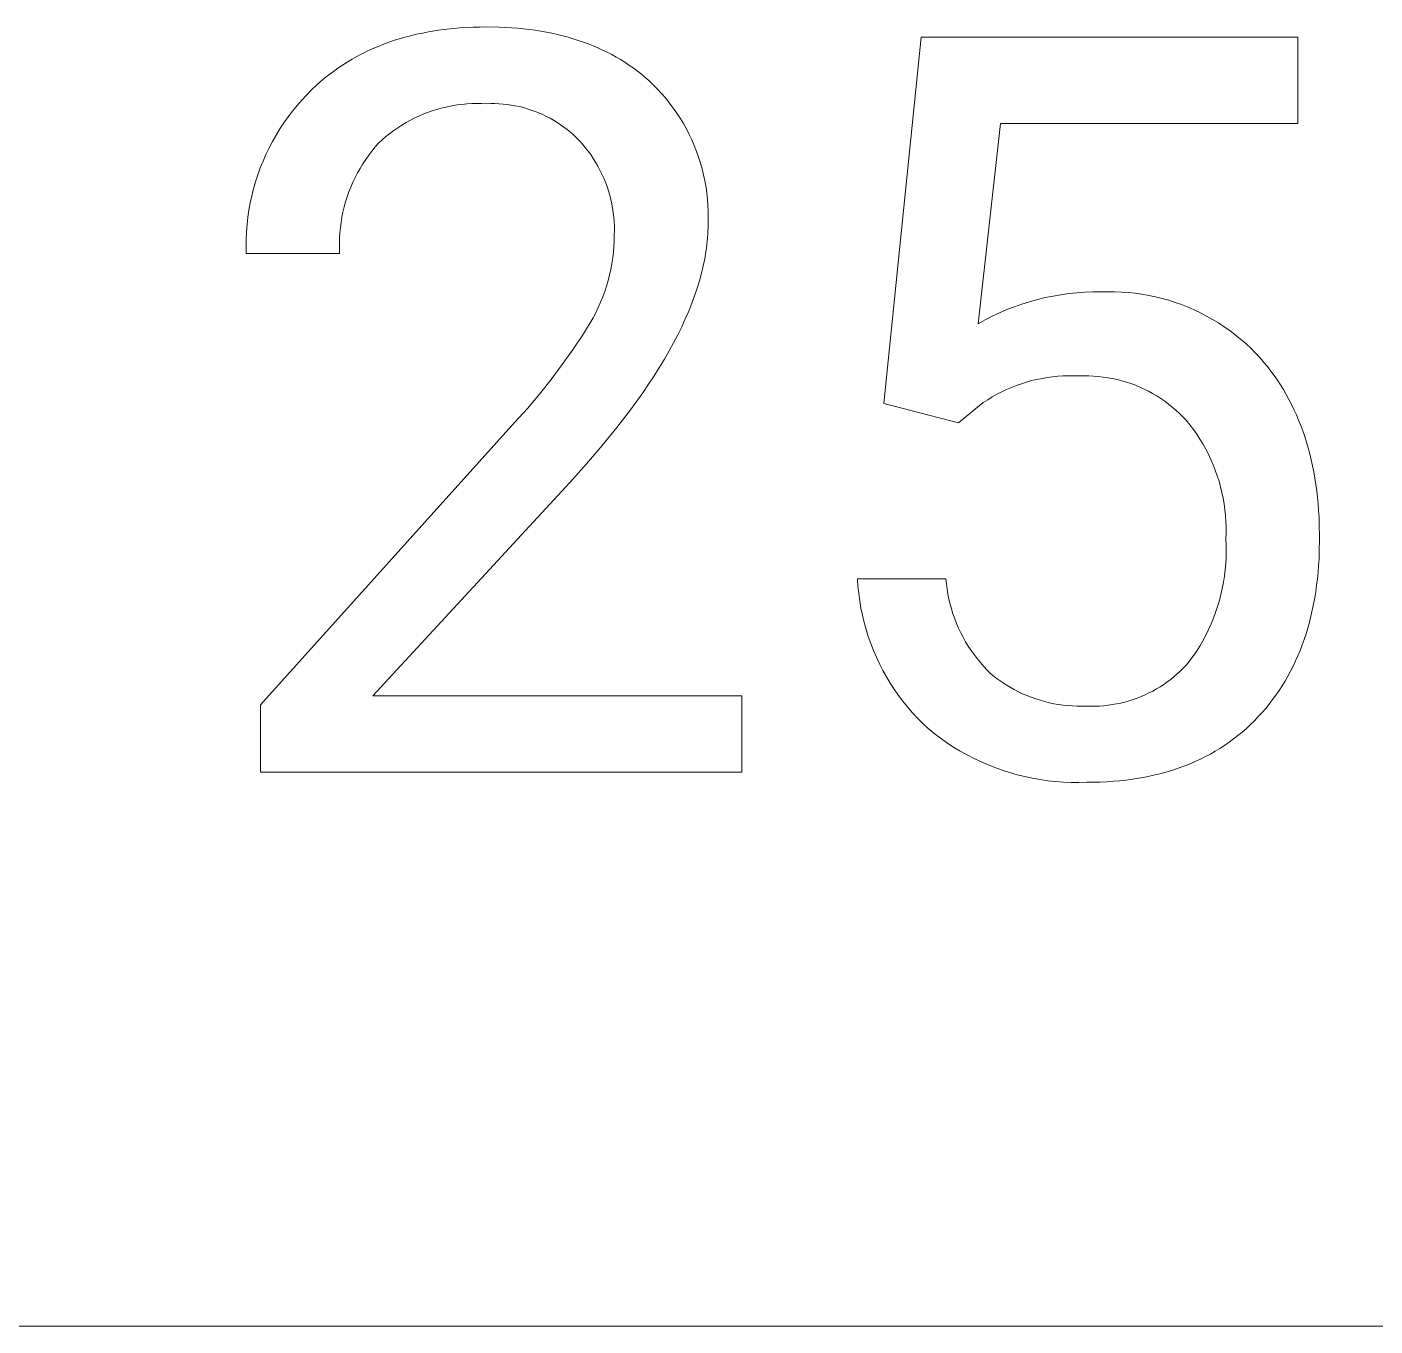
# Model space of a CAD drawing. Header units: millimetres. Extents: x 1422 to 6060, y -58 to 3182.
# Drawn here: x 5368.4 to 5449, y 201.3 to 278.9 of the extents above; entities that cross this region are included whole.
import ezdxf

# ---------------------------------------------------------------- set-up
doc = ezdxf.new("R2010")
doc.units = ezdxf.units.MM
doc.header["$MEASUREMENT"] = 0
doc.layers.add('Domyślny', color=7, linetype='Continuous', true_color=0x000000)

msp = doc.modelspace()

# ---------------------------------------------------------------- linework, layer by layer
at = {"layer": 'Domyślny', "color": 18, "lineweight": 15, "true_color": 0x000000}
for p, q in [((5392.794, 278.693), (5393.165, 278.748)), ((5393.165, 278.748), (5393.54, 278.795)), ((5393.54, 278.795), (5393.921, 278.835)), ((5393.921, 278.835), (5394.307, 278.867)), ((5394.307, 278.867), (5394.699, 278.893)), ((5394.699, 278.893), (5395.095, 278.911)), ((5395.095, 278.911), (5395.497, 278.922)), ((5395.497, 278.922), (5395.904, 278.925)), ((5395.904, 278.925), (5396.659, 278.913)), ((5396.659, 278.913), (5397.028, 278.897)), ((5397.028, 278.897), (5397.393, 278.875)), ((5397.393, 278.875), (5397.753, 278.847)), ((5397.753, 278.847), (5398.108, 278.813)), ((5398.108, 278.813), (5398.458, 278.772)), ((5398.458, 278.772), (5398.803, 278.725)), ((5398.803, 278.725), (5399.143, 278.672)), ((5389.695, 277.875), (5390.019, 277.995)), ((5390.019, 277.995), (5390.347, 278.108)), ((5390.347, 278.108), (5390.681, 278.213)), ((5390.681, 278.213), (5391.02, 278.312)), ((5391.02, 278.312), (5391.365, 278.402)), ((5391.365, 278.402), (5391.714, 278.486)), ((5391.714, 278.486), (5392.069, 278.562)), ((5392.069, 278.562), (5392.429, 278.631)), ((5392.429, 278.631), (5392.794, 278.693)), ((5399.143, 278.672), (5399.477, 278.613)), ((5399.477, 278.613), (5399.807, 278.548)), ((5399.807, 278.548), (5400.132, 278.476)), ((5400.132, 278.476), (5400.452, 278.398)), ((5400.452, 278.398), (5400.767, 278.313)), ((5400.767, 278.313), (5401.077, 278.223)), ((5401.077, 278.223), (5401.383, 278.126)), ((5401.383, 278.126), (5401.683, 278.023)), ((5401.683, 278.023), (5401.978, 277.914)), ((5419.638, 256.422), (5421.878, 278.32)), ((5421.878, 278.32), (5444.378, 278.32)), ((5444.378, 278.32), (5444.378, 273.162)), ((5387.863, 276.999), (5388.155, 277.163)), ((5388.155, 277.163), (5388.453, 277.32)), ((5388.453, 277.32), (5388.756, 277.47)), ((5388.756, 277.47), (5389.064, 277.612)), ((5389.064, 277.612), (5389.377, 277.747)), ((5389.377, 277.747), (5389.695, 277.875)), ((5401.978, 277.914), (5402.268, 277.798)), ((5402.268, 277.798), (5402.553, 277.677)), ((5402.553, 277.677), (5402.833, 277.549)), ((5402.833, 277.549), (5403.108, 277.414)), ((5403.108, 277.414), (5403.379, 277.274)), ((5403.379, 277.274), (5403.644, 277.127)), ((5403.644, 277.127), (5403.904, 276.974)), ((5386.745, 276.268), (5387.017, 276.462)), ((5387.017, 276.462), (5387.294, 276.648)), ((5387.294, 276.648), (5387.576, 276.827)), ((5387.576, 276.827), (5387.863, 276.999)), ((5403.904, 276.974), (5404.16, 276.815)), ((5404.16, 276.815), (5404.41, 276.65)), ((5404.41, 276.65), (5404.655, 276.478)), ((5404.655, 276.478), (5404.896, 276.3)), ((5385.711, 275.419), (5385.962, 275.642)), ((5385.962, 275.642), (5386.218, 275.858)), ((5386.218, 275.858), (5386.479, 276.067)), ((5386.479, 276.067), (5386.745, 276.268)), ((5404.896, 276.3), (5405.131, 276.116)), ((5405.131, 276.116), (5405.361, 275.925)), ((5405.361, 275.925), (5405.587, 275.729)), ((5405.587, 275.729), (5405.854, 275.475)), ((5384.861, 274.561), (5385.158, 274.88)), ((5385.158, 274.88), (5385.465, 275.188)), ((5385.465, 275.188), (5385.711, 275.419)), ((5405.854, 275.475), (5406.113, 275.213)), ((5406.113, 275.213), (5406.363, 274.942)), ((5406.363, 274.942), (5406.604, 274.663)), ((5384.038, 273.549), (5384.301, 273.896)), ((5384.301, 273.896), (5384.575, 274.233)), ((5384.575, 274.233), (5384.861, 274.561)), ((5392.711, 273.931), (5392.433, 273.835)), ((5392.993, 274.018), (5392.711, 273.931)), ((5393.277, 274.094), (5392.993, 274.018)), ((5393.563, 274.161), (5393.277, 274.094)), ((5393.852, 274.218), (5393.563, 274.161)), ((5394.143, 274.265), (5393.852, 274.218)), ((5394.435, 274.303), (5394.143, 274.265)), ((5394.728, 274.33), (5394.435, 274.303)), ((5395.022, 274.347), (5394.728, 274.33)), ((5395.316, 274.354), (5395.022, 274.347)), ((5395.61, 274.352), (5395.316, 274.354)), ((5395.904, 274.339), (5395.61, 274.352)), ((5396.15, 274.346), (5395.904, 274.339)), ((5396.396, 274.345), (5396.15, 274.346)), ((5396.642, 274.336), (5396.396, 274.345)), ((5396.888, 274.318), (5396.642, 274.336)), ((5397.132, 274.292), (5396.888, 274.318)), ((5397.376, 274.258), (5397.132, 274.292)), ((5397.618, 274.215), (5397.376, 274.258)), ((5397.859, 274.164), (5397.618, 274.215)), ((5398.098, 274.105), (5397.859, 274.164)), ((5398.335, 274.038), (5398.098, 274.105)), ((5398.569, 273.962), (5398.335, 274.038)), ((5398.801, 273.879), (5398.569, 273.962)), ((5406.604, 274.663), (5406.835, 274.377)), ((5406.835, 274.377), (5407.056, 274.082)), ((5407.056, 274.082), (5407.268, 273.78)), ((5383.547, 272.83), (5383.787, 273.194)), ((5383.787, 273.194), (5384.038, 273.549)), ((5391.099, 273.217), (5390.846, 273.067)), ((5391.357, 273.359), (5391.099, 273.217)), ((5391.62, 273.492), (5391.357, 273.359)), ((5391.887, 273.616), (5391.62, 273.492)), ((5392.158, 273.73), (5391.887, 273.616)), ((5392.433, 273.835), (5392.158, 273.73)), ((5399.029, 273.788), (5398.801, 273.879)), ((5399.255, 273.689), (5399.029, 273.788)), ((5399.476, 273.583), (5399.255, 273.689)), ((5399.695, 273.469), (5399.476, 273.583)), ((5399.909, 273.348), (5399.695, 273.469)), ((5400.118, 273.219), (5399.909, 273.348)), ((5400.324, 273.084), (5400.118, 273.219)), ((5400.524, 272.941), (5400.324, 273.084)), ((5407.268, 273.78), (5407.469, 273.472)), ((5407.469, 273.472), (5407.66, 273.157)), ((5407.66, 273.157), (5407.84, 272.835)), ((5426.603, 273.162), (5425.275, 261.194)), ((5444.378, 273.162), (5426.603, 273.162)), ((5383.106, 272.08), (5383.321, 272.459)), ((5383.321, 272.459), (5383.547, 272.83)), ((5389.89, 272.381), (5389.666, 272.19)), ((5390.12, 272.565), (5389.89, 272.381)), ((5390.356, 272.74), (5390.12, 272.565)), ((5390.598, 272.908), (5390.356, 272.74)), ((5390.846, 273.067), (5390.598, 272.908)), ((5400.72, 272.792), (5400.524, 272.941)), ((5400.91, 272.636), (5400.72, 272.792)), ((5401.095, 272.473), (5400.91, 272.636)), ((5401.275, 272.305), (5401.095, 272.473)), ((5401.448, 272.13), (5401.275, 272.305)), ((5407.84, 272.835), (5408.009, 272.508)), ((5408.009, 272.508), (5408.167, 272.175)), ((5382.717, 271.302), (5382.905, 271.695)), ((5382.905, 271.695), (5383.106, 272.08)), ((5389.046, 271.513), (5388.857, 271.264)), ((5389.243, 271.756), (5389.046, 271.513)), ((5389.449, 271.991), (5389.243, 271.756)), ((5389.666, 272.19), (5389.449, 271.991)), ((5401.627, 271.931), (5401.448, 272.13)), ((5401.8, 271.725), (5401.627, 271.931)), ((5401.965, 271.514), (5401.8, 271.725)), ((5402.122, 271.297), (5401.965, 271.514)), ((5408.167, 272.175), (5408.313, 271.837)), ((5408.313, 271.837), (5408.449, 271.494)), ((5408.449, 271.494), (5408.572, 271.147)), ((5382.38, 270.5), (5382.542, 270.904)), ((5382.542, 270.904), (5382.717, 271.302)), ((5388.506, 270.746), (5388.343, 270.479)), ((5388.677, 271.008), (5388.506, 270.746)), ((5388.857, 271.264), (5388.677, 271.008)), ((5402.272, 271.075), (5402.122, 271.297)), ((5402.415, 270.847), (5402.272, 271.075)), ((5402.549, 270.615), (5402.415, 270.847)), ((5408.572, 271.147), (5408.684, 270.796)), ((5408.684, 270.796), (5408.785, 270.442)), ((5382.098, 269.677), (5382.232, 270.091)), ((5382.232, 270.091), (5382.38, 270.5)), ((5388.047, 269.928), (5387.913, 269.645)), ((5388.19, 270.206), (5388.047, 269.928)), ((5388.343, 270.479), (5388.19, 270.206)), ((5402.676, 270.379), (5402.549, 270.615)), ((5402.794, 270.138), (5402.676, 270.379)), ((5402.904, 269.894), (5402.794, 270.138)), ((5403.006, 269.646), (5402.904, 269.894)), ((5408.785, 270.442), (5408.873, 270.084)), ((5408.873, 270.084), (5408.949, 269.724)), ((5381.872, 268.837), (5381.978, 269.259)), ((5381.978, 269.259), (5382.098, 269.677)), ((5387.675, 269.067), (5387.571, 268.772)), ((5387.789, 269.358), (5387.675, 269.067)), ((5387.913, 269.645), (5387.789, 269.358)), ((5403.099, 269.394), (5403.006, 269.646)), ((5403.183, 269.14), (5403.099, 269.394)), ((5403.259, 268.882), (5403.183, 269.14)), ((5408.949, 269.724), (5409.013, 269.361)), ((5409.013, 269.361), (5409.065, 268.996)), ((5381.702, 267.983), (5381.78, 268.411)), ((5381.78, 268.411), (5381.872, 268.837)), ((5387.477, 268.474), (5387.393, 268.172)), ((5387.571, 268.772), (5387.477, 268.474)), ((5403.326, 268.622), (5403.259, 268.882)), ((5403.383, 268.361), (5403.326, 268.622)), ((5403.432, 268.097), (5403.383, 268.361)), ((5409.065, 268.996), (5409.104, 268.63)), ((5409.104, 268.63), (5409.131, 268.263)), ((5409.131, 268.263), (5409.146, 267.894)), ((5381.591, 267.12), (5381.639, 267.553)), ((5381.639, 267.553), (5381.702, 267.983)), ((5387.258, 267.562), (5387.205, 267.253)), ((5387.32, 267.868), (5387.258, 267.562)), ((5387.393, 268.172), (5387.32, 267.868)), ((5403.472, 267.832), (5403.432, 268.097)), ((5403.502, 267.565), (5403.472, 267.832)), ((5403.524, 267.298), (5403.502, 267.565)), ((5409.149, 267.526), (5409.139, 267.158)), ((5409.146, 267.894), (5409.149, 267.526)), ((5381.537, 266.252), (5381.557, 266.687)), ((5381.557, 266.687), (5381.591, 267.12)), ((5387.164, 266.943), (5387.133, 266.632)), ((5387.205, 267.253), (5387.164, 266.943)), ((5403.536, 267.03), (5403.524, 267.298)), ((5403.533, 266.494), (5403.539, 266.762)), ((5403.539, 266.762), (5403.536, 267.03)), ((5409.131, 266.751), (5409.121, 266.546)), ((5409.137, 266.955), (5409.131, 266.751)), ((5409.139, 267.158), (5409.137, 266.955)), ((5381.533, 265.817), (5381.537, 266.252)), ((5387.113, 266.32), (5387.104, 266.007)), ((5387.104, 266.007), (5387.105, 265.694)), ((5387.133, 266.632), (5387.113, 266.32)), ((5403.509, 265.807), (5403.527, 266.15)), ((5403.527, 266.15), (5403.533, 266.494)), ((5409.066, 265.924), (5409.04, 265.714)), ((5409.088, 266.132), (5409.066, 265.924)), ((5409.107, 266.34), (5409.088, 266.132)), ((5409.121, 266.546), (5409.107, 266.34)), ((5381.542, 265.382), (5381.533, 265.817)), ((5387.117, 265.382), (5381.542, 265.382)), ((5387.105, 265.694), (5387.117, 265.382)), ((5403.387, 264.784), (5403.439, 265.123)), ((5403.439, 265.123), (5403.479, 265.465)), ((5403.479, 265.465), (5403.509, 265.807)), ((5408.937, 265.076), (5408.849, 264.645)), ((5409.01, 265.502), (5408.937, 265.076)), ((5409.04, 265.714), (5409.01, 265.502)), ((5403.25, 264.111), (5403.324, 264.446)), ((5403.324, 264.446), (5403.387, 264.784)), ((5408.849, 264.645), (5408.744, 264.209)), ((5402.961, 263.121), (5403.068, 263.448)), ((5403.068, 263.448), (5403.165, 263.778)), ((5403.165, 263.778), (5403.25, 264.111)), ((5408.623, 263.768), (5408.486, 263.322)), ((5408.744, 264.209), (5408.623, 263.768)), ((5402.715, 262.48), (5402.843, 262.799)), ((5402.843, 262.799), (5402.961, 263.121)), ((5408.333, 262.871), (5408.164, 262.415)), ((5408.486, 263.322), (5408.333, 262.871)), ((5428.352, 262.513), (5428.814, 262.641)), ((5428.814, 262.641), (5429.28, 262.753)), ((5429.28, 262.753), (5429.75, 262.85)), ((5429.75, 262.85), (5430.222, 262.93)), ((5430.222, 262.93), (5430.697, 262.995)), ((5430.697, 262.995), (5431.174, 263.044)), ((5431.174, 263.044), (5431.652, 263.076)), ((5431.652, 263.076), (5432.131, 263.093)), ((5432.131, 263.093), (5432.61, 263.093)), ((5432.61, 263.093), (5433.02, 263.106)), ((5433.02, 263.106), (5433.43, 263.104)), ((5433.43, 263.104), (5433.84, 263.089)), ((5433.84, 263.089), (5434.249, 263.06)), ((5434.249, 263.06), (5434.656, 263.017)), ((5434.656, 263.017), (5435.062, 262.96)), ((5435.062, 262.96), (5435.466, 262.89)), ((5435.466, 262.89), (5435.867, 262.806)), ((5435.867, 262.806), (5436.265, 262.708)), ((5436.265, 262.708), (5436.66, 262.597)), ((5402.267, 261.552), (5402.426, 261.856)), ((5402.426, 261.856), (5402.576, 262.166)), ((5402.576, 262.166), (5402.715, 262.48)), ((5407.978, 261.954), (5407.777, 261.488)), ((5408.164, 262.415), (5407.978, 261.954)), ((5426.121, 261.644), (5426.555, 261.848)), ((5426.555, 261.848), (5426.996, 262.037)), ((5426.996, 262.037), (5427.442, 262.211)), ((5427.442, 262.211), (5427.895, 262.369)), ((5427.895, 262.369), (5428.352, 262.513)), ((5436.66, 262.597), (5437.05, 262.473)), ((5437.05, 262.473), (5437.436, 262.335)), ((5437.436, 262.335), (5437.818, 262.184)), ((5437.818, 262.184), (5438.193, 262.021)), ((5438.193, 262.021), (5438.564, 261.845)), ((5438.564, 261.845), (5438.928, 261.656)), ((5401.683, 260.601), (5402.267, 261.552)), ((5407.559, 261.018), (5407.325, 260.542)), ((5407.777, 261.488), (5407.559, 261.018)), ((5425.275, 261.194), (5425.694, 261.426)), ((5425.694, 261.426), (5426.121, 261.644)), ((5438.928, 261.656), (5439.285, 261.455)), ((5439.285, 261.455), (5439.635, 261.242)), ((5439.635, 261.242), (5439.978, 261.018)), ((5439.978, 261.018), (5440.313, 260.782)), ((5401.069, 259.668), (5401.683, 260.601)), ((5407.325, 260.542), (5407.075, 260.062)), ((5440.313, 260.782), (5440.64, 260.534)), ((5440.64, 260.534), (5440.958, 260.276)), ((5440.958, 260.276), (5441.268, 260.007)), ((5400.427, 258.755), (5401.069, 259.668)), ((5406.809, 259.576), (5406.527, 259.086)), ((5407.075, 260.062), (5406.809, 259.576)), ((5441.268, 260.007), (5441.568, 259.728)), ((5441.568, 259.728), (5441.858, 259.439)), ((5441.858, 259.439), (5442.139, 259.14)), ((5399.758, 257.862), (5400.427, 258.755)), ((5406.228, 258.591), (5405.914, 258.091)), ((5406.527, 259.086), (5406.228, 258.591)), ((5442.139, 259.14), (5442.355, 258.888)), ((5442.355, 258.888), (5442.565, 258.631)), ((5442.565, 258.631), (5442.768, 258.368)), ((5399.061, 256.99), (5399.758, 257.862)), ((5405.914, 258.091), (5405.583, 257.587)), ((5428.471, 257.795), (5428.164, 257.71)), ((5428.78, 257.87), (5428.471, 257.795)), ((5429.093, 257.933), (5428.78, 257.87)), ((5429.407, 257.986), (5429.093, 257.933)), ((5429.723, 258.028), (5429.407, 257.986)), ((5430.04, 258.06), (5429.723, 258.028)), ((5430.358, 258.08), (5430.04, 258.06)), ((5430.676, 258.089), (5430.358, 258.08)), ((5430.995, 258.087), (5430.676, 258.089)), ((5431.313, 258.074), (5430.995, 258.087)), ((5431.599, 258.082), (5431.313, 258.074)), ((5431.884, 258.08), (5431.599, 258.082)), ((5432.17, 258.068), (5431.884, 258.08)), ((5432.455, 258.045), (5432.17, 258.068)), ((5432.738, 258.013), (5432.455, 258.045)), ((5433.021, 257.971), (5432.738, 258.013)), ((5433.302, 257.92), (5433.021, 257.971)), ((5433.581, 257.858), (5433.302, 257.92)), ((5433.858, 257.787), (5433.581, 257.858)), ((5434.131, 257.706), (5433.858, 257.787)), ((5442.768, 258.368), (5442.965, 258.1)), ((5442.965, 258.1), (5443.154, 257.827)), ((5443.154, 257.827), (5443.337, 257.548)), ((5398.337, 256.14), (5399.061, 256.99)), ((5405.236, 257.077), (5404.494, 256.043)), ((5405.583, 257.587), (5405.236, 257.077)), ((5426.4, 256.981), (5426.122, 256.825)), ((5426.683, 257.128), (5426.4, 256.981)), ((5426.97, 257.264), (5426.683, 257.128)), ((5427.263, 257.391), (5426.97, 257.264)), ((5427.559, 257.508), (5427.263, 257.391)), ((5427.86, 257.614), (5427.559, 257.508)), ((5428.164, 257.71), (5427.86, 257.614)), ((5434.402, 257.616), (5434.131, 257.706)), ((5434.67, 257.516), (5434.402, 257.616)), ((5434.934, 257.407), (5434.67, 257.516)), ((5435.194, 257.289), (5434.934, 257.407)), ((5435.45, 257.161), (5435.194, 257.289)), ((5435.701, 257.025), (5435.45, 257.161)), ((5435.947, 256.881), (5435.701, 257.025)), ((5443.337, 257.548), (5443.513, 257.264)), ((5443.513, 257.264), (5443.682, 256.974)), ((5443.682, 256.974), (5443.844, 256.679)), ((5424.101, 255.279), (5419.638, 256.422)), ((5425.584, 256.484), (5424.101, 255.279)), ((5425.85, 256.659), (5425.584, 256.484)), ((5426.122, 256.825), (5425.85, 256.659)), ((5436.188, 256.727), (5435.947, 256.881)), ((5436.424, 256.566), (5436.188, 256.727)), ((5436.654, 256.396), (5436.424, 256.566)), ((5436.878, 256.219), (5436.654, 256.396)), ((5437.095, 256.033), (5436.878, 256.219)), ((5443.844, 256.679), (5443.999, 256.378)), ((5443.999, 256.378), (5444.148, 256.072)), ((5397.587, 255.313), (5398.337, 256.14)), ((5404.494, 256.043), (5403.687, 254.99)), ((5437.306, 255.841), (5437.095, 256.033)), ((5437.51, 255.641), (5437.306, 255.841)), ((5437.707, 255.434), (5437.51, 255.641)), ((5437.925, 255.163), (5437.707, 255.434)), ((5444.148, 256.072), (5444.289, 255.761)), ((5444.289, 255.761), (5444.424, 255.444)), ((5444.424, 255.444), (5444.552, 255.122)), ((5382.392, 238.419), (5397.587, 255.313)), ((5403.687, 254.99), (5402.815, 253.918)), ((5438.134, 254.885), (5437.925, 255.163)), ((5438.334, 254.6), (5438.134, 254.885)), ((5438.524, 254.309), (5438.334, 254.6)), ((5444.552, 255.122), (5444.673, 254.794)), ((5444.673, 254.794), (5444.787, 254.461)), ((5402.815, 253.918), (5401.878, 252.826)), ((5438.704, 254.011), (5438.524, 254.309)), ((5438.873, 253.708), (5438.704, 254.011)), ((5444.787, 254.461), (5444.895, 254.122)), ((5444.895, 254.122), (5444.995, 253.778)), ((5444.995, 253.778), (5445.088, 253.429)), ((5439.033, 253.398), (5438.873, 253.708)), ((5439.182, 253.084), (5439.033, 253.398)), ((5439.32, 252.765), (5439.182, 253.084)), ((5445.088, 253.429), (5445.175, 253.074)), ((5445.175, 253.074), (5445.255, 252.713)), ((5401.878, 252.826), (5400.877, 251.715)), ((5439.447, 252.441), (5439.32, 252.765)), ((5439.563, 252.113), (5439.447, 252.441)), ((5445.255, 252.713), (5445.328, 252.348)), ((5445.328, 252.348), (5445.394, 251.976)), ((5400.877, 251.715), (5389.109, 238.959)), ((5439.668, 251.782), (5439.563, 252.113)), ((5439.762, 251.447), (5439.668, 251.782)), ((5439.844, 251.109), (5439.762, 251.447)), ((5445.394, 251.976), (5445.453, 251.6)), ((5445.453, 251.6), (5445.505, 251.218)), ((5439.915, 250.768), (5439.844, 251.109)), ((5439.975, 250.426), (5439.915, 250.768)), ((5445.505, 251.218), (5445.55, 250.83)), ((5445.55, 250.83), (5445.588, 250.437)), ((5440.022, 250.081), (5439.975, 250.426)), ((5440.058, 249.735), (5440.022, 250.081)), ((5440.083, 249.388), (5440.058, 249.735)), ((5445.588, 250.437), (5445.619, 250.039)), ((5445.619, 250.039), (5445.644, 249.635)), ((5440.095, 249.041), (5440.083, 249.388)), ((5440.096, 248.693), (5440.095, 249.041)), ((5445.644, 249.635), (5445.661, 249.226)), ((5445.661, 249.226), (5445.675, 248.392)), ((5440.085, 248.345), (5440.096, 248.693)), ((5440.101, 247.973), (5440.085, 248.345)), ((5445.675, 248.392), (5445.661, 247.557)), ((5440.095, 247.229), (5440.104, 247.601)), ((5440.104, 247.601), (5440.101, 247.973)), ((5445.661, 247.557), (5445.643, 247.148)), ((5440.04, 246.487), (5440.074, 246.858)), ((5440.074, 246.858), (5440.095, 247.229)), ((5445.618, 246.745), (5445.586, 246.347)), ((5445.643, 247.148), (5445.618, 246.745)), ((5418.093, 245.513), (5418.063, 245.952)), ((5418.063, 245.952), (5423.345, 245.952)), ((5423.345, 245.952), (5423.375, 245.648)), ((5439.865, 245.385), (5439.936, 245.751)), ((5439.936, 245.751), (5439.994, 246.118)), ((5439.994, 246.118), (5440.04, 246.487)), ((5445.546, 245.955), (5445.5, 245.568)), ((5445.586, 246.347), (5445.546, 245.955)), ((5418.138, 245.075), (5418.093, 245.513)), ((5418.197, 244.639), (5418.138, 245.075)), ((5423.375, 245.648), (5423.415, 245.345)), ((5423.415, 245.345), (5423.466, 245.044)), ((5423.466, 245.044), (5423.527, 244.745)), ((5439.688, 244.663), (5439.783, 245.022)), ((5439.783, 245.022), (5439.865, 245.385)), ((5445.446, 245.187), (5445.386, 244.811)), ((5445.5, 245.568), (5445.446, 245.187)), ((5418.272, 244.206), (5418.197, 244.639)), ((5418.36, 243.775), (5418.272, 244.206)), ((5423.527, 244.745), (5423.598, 244.448)), ((5423.598, 244.448), (5423.68, 244.154)), ((5423.68, 244.154), (5423.772, 243.863)), ((5439.463, 243.953), (5439.581, 244.306)), ((5439.581, 244.306), (5439.688, 244.663)), ((5445.318, 244.441), (5445.243, 244.077)), ((5445.386, 244.811), (5445.318, 244.441)), ((5418.464, 243.347), (5418.36, 243.775)), ((5418.581, 242.923), (5418.464, 243.347)), ((5423.772, 243.863), (5423.873, 243.575)), ((5423.873, 243.575), (5423.985, 243.291)), ((5423.985, 243.291), (5424.106, 243.011)), ((5439.191, 243.261), (5439.333, 243.605)), ((5439.333, 243.605), (5439.463, 243.953)), ((5445.071, 243.364), (5444.975, 243.017)), ((5445.16, 243.718), (5445.071, 243.364)), ((5445.243, 244.077), (5445.16, 243.718)), ((5418.713, 242.504), (5418.581, 242.923)), ((5418.859, 242.089), (5418.713, 242.504)), ((5424.106, 243.011), (5424.237, 242.735)), ((5424.237, 242.735), (5424.377, 242.464)), ((5438.699, 242.259), (5438.874, 242.587)), ((5438.874, 242.587), (5439.038, 242.921)), ((5439.038, 242.921), (5439.191, 243.261)), ((5444.871, 242.674), (5444.76, 242.338)), ((5444.975, 243.017), (5444.871, 242.674)), ((5419.019, 241.679), (5418.859, 242.089)), ((5419.193, 241.275), (5419.019, 241.679)), ((5424.377, 242.464), (5424.526, 242.197)), ((5424.526, 242.197), (5424.685, 241.937)), ((5424.685, 241.937), (5424.852, 241.681)), ((5424.852, 241.681), (5425.029, 241.432)), ((5438.316, 241.621), (5438.513, 241.937)), ((5438.513, 241.937), (5438.699, 242.259)), ((5444.517, 241.682), (5444.385, 241.362)), ((5444.642, 242.007), (5444.517, 241.682)), ((5444.76, 242.338), (5444.642, 242.007)), ((5419.381, 240.877), (5419.193, 241.275)), ((5419.581, 240.486), (5419.381, 240.877)), ((5425.029, 241.432), (5425.213, 241.189)), ((5425.213, 241.189), (5425.406, 240.952)), ((5425.406, 240.952), (5425.607, 240.722)), ((5437.722, 240.818), (5437.892, 241.01)), ((5437.892, 241.01), (5438.109, 241.312)), ((5438.109, 241.312), (5438.316, 241.621)), ((5444.245, 241.048), (5444.099, 240.74)), ((5444.385, 241.362), (5444.245, 241.048)), ((5419.795, 240.101), (5419.581, 240.486)), ((5420.022, 239.724), (5419.795, 240.101)), ((5425.607, 240.722), (5425.816, 240.5)), ((5425.816, 240.5), (5426.032, 240.284)), ((5426.032, 240.284), (5426.251, 240.108)), ((5426.251, 240.108), (5426.475, 239.939)), ((5436.782, 239.95), (5436.982, 240.111)), ((5436.982, 240.111), (5437.176, 240.278)), ((5437.176, 240.278), (5437.364, 240.452)), ((5437.364, 240.452), (5437.546, 240.632)), ((5437.546, 240.632), (5437.722, 240.818)), ((5443.784, 240.14), (5443.616, 239.848)), ((5443.945, 240.437), (5443.784, 240.14)), ((5444.099, 240.74), (5443.945, 240.437)), ((5420.261, 239.355), (5420.022, 239.724)), ((5420.512, 238.994), (5420.261, 239.355)), ((5426.475, 239.939), (5426.706, 239.777)), ((5426.706, 239.777), (5426.941, 239.624)), ((5426.941, 239.624), (5427.182, 239.478)), ((5427.182, 239.478), (5427.427, 239.341)), ((5427.427, 239.341), (5427.677, 239.212)), ((5435.482, 239.135), (5435.71, 239.252)), ((5435.71, 239.252), (5435.933, 239.377)), ((5435.933, 239.377), (5436.153, 239.509)), ((5436.153, 239.509), (5436.367, 239.649)), ((5436.367, 239.649), (5436.577, 239.796)), ((5436.577, 239.796), (5436.782, 239.95)), ((5443.259, 239.282), (5443.07, 239.008)), ((5443.441, 239.562), (5443.259, 239.282)), ((5443.616, 239.848), (5443.441, 239.562)), ((5389.109, 238.959), (5411.162, 238.959)), ((5411.162, 238.959), (5411.162, 234.403)), ((5420.776, 238.642), (5420.512, 238.994)), ((5421.051, 238.299), (5420.776, 238.642)), ((5427.677, 239.212), (5427.931, 239.091)), ((5427.931, 239.091), (5428.189, 238.98)), ((5428.189, 238.98), (5428.451, 238.876)), ((5428.451, 238.876), (5428.716, 238.782)), ((5428.716, 238.782), (5428.984, 238.697)), ((5428.984, 238.697), (5429.254, 238.621)), ((5429.254, 238.621), (5429.527, 238.554)), ((5429.527, 238.554), (5429.802, 238.496)), ((5429.802, 238.496), (5430.079, 238.447)), ((5430.079, 238.447), (5430.358, 238.408)), ((5433.293, 238.439), (5433.546, 238.483)), ((5433.546, 238.483), (5433.796, 238.535)), ((5433.796, 238.535), (5434.045, 238.596)), ((5434.045, 238.596), (5434.292, 238.666)), ((5434.292, 238.666), (5434.536, 238.743)), ((5434.536, 238.743), (5434.777, 238.829)), ((5434.777, 238.829), (5435.016, 238.923)), ((5435.016, 238.923), (5435.251, 239.025)), ((5435.251, 239.025), (5435.482, 239.135)), ((5442.669, 238.476), (5442.458, 238.218)), ((5442.873, 238.739), (5442.669, 238.476)), ((5443.07, 239.008), (5442.873, 238.739)), ((5382.392, 234.403), (5382.392, 238.419)), ((5421.338, 237.965), (5421.051, 238.299)), ((5421.636, 237.642), (5421.338, 237.965)), ((5421.945, 237.328), (5421.636, 237.642)), ((5430.358, 238.408), (5430.637, 238.378)), ((5430.637, 238.378), (5430.918, 238.358)), ((5430.918, 238.358), (5431.199, 238.347)), ((5431.199, 238.347), (5431.48, 238.346)), ((5431.48, 238.346), (5431.761, 238.354)), ((5431.761, 238.354), (5432.017, 238.346)), ((5432.017, 238.346), (5432.273, 238.348)), ((5432.273, 238.348), (5432.529, 238.357)), ((5432.529, 238.357), (5432.785, 238.376)), ((5432.785, 238.376), (5433.04, 238.403)), ((5433.04, 238.403), (5433.293, 238.439)), ((5442.015, 237.721), (5441.784, 237.48)), ((5442.24, 237.967), (5442.015, 237.721)), ((5442.458, 238.218), (5442.24, 237.967)), ((5422.264, 237.026), (5421.945, 237.328)), ((5422.626, 236.732), (5422.264, 237.026)), ((5441.303, 237.021), (5441.054, 236.803)), ((5441.546, 237.246), (5441.303, 237.021)), ((5441.784, 237.48), (5441.546, 237.246)), ((5422.999, 236.452), (5422.626, 236.732)), ((5423.38, 236.183), (5422.999, 236.452)), ((5423.771, 235.928), (5423.38, 236.183)), ((5440.272, 236.194), (5440, 236.007)), ((5440.539, 236.389), (5440.272, 236.194)), ((5440.799, 236.592), (5440.539, 236.389)), ((5441.054, 236.803), (5440.799, 236.592)), ((5424.17, 235.686), (5423.771, 235.928)), ((5424.576, 235.457), (5424.17, 235.686)), ((5424.99, 235.243), (5424.576, 235.457)), ((5425.411, 235.042), (5424.99, 235.243)), ((5438.855, 235.332), (5438.554, 235.183)), ((5439.15, 235.49), (5438.855, 235.332)), ((5439.439, 235.654), (5439.15, 235.49)), ((5439.723, 235.827), (5439.439, 235.654)), ((5440, 236.007), (5439.723, 235.827)), ((5425.839, 234.855), (5425.411, 235.042)), ((5426.272, 234.683), (5425.839, 234.855)), ((5426.711, 234.526), (5426.272, 234.683)), ((5427.155, 234.383), (5426.711, 234.526)), ((5436.63, 234.447), (5436.29, 234.351)), ((5436.965, 234.55), (5436.63, 234.447)), ((5437.294, 234.662), (5436.965, 234.55)), ((5437.618, 234.781), (5437.294, 234.662)), ((5437.936, 234.907), (5437.618, 234.781)), ((5438.248, 235.041), (5437.936, 234.907)), ((5438.554, 235.183), (5438.248, 235.041)), ((5411.162, 234.403), (5382.392, 234.403)), ((5427.604, 234.255), (5427.155, 234.383)), ((5428.057, 234.143), (5427.604, 234.255)), ((5428.513, 234.046), (5428.057, 234.143)), ((5428.972, 233.964), (5428.513, 234.046)), ((5429.434, 233.897), (5428.972, 233.964)), ((5429.897, 233.846), (5429.434, 233.897)), ((5430.362, 233.811), (5429.897, 233.846)), ((5430.828, 233.791), (5430.362, 233.811)), ((5431.295, 233.787), (5430.828, 233.791)), ((5431.761, 233.798), (5431.295, 233.787)), ((5432.169, 233.802), (5431.761, 233.798)), ((5432.572, 233.813), (5432.169, 233.802)), ((5432.969, 233.833), (5432.572, 233.813)), ((5433.361, 233.86), (5432.969, 233.833)), ((5433.747, 233.894), (5433.361, 233.86)), ((5434.127, 233.936), (5433.747, 233.894)), ((5434.501, 233.986), (5434.127, 233.936)), ((5434.87, 234.044), (5434.501, 233.986)), ((5435.234, 234.109), (5434.87, 234.044)), ((5435.591, 234.182), (5435.234, 234.109)), ((5435.943, 234.263), (5435.591, 234.182)), ((5436.29, 234.351), (5435.943, 234.263)), ((4307.174, 201.315), (6059.729, 201.315))]:
    msp.add_line(p, q, dxfattribs=at)

doc.saveas('drawing.dxf')
